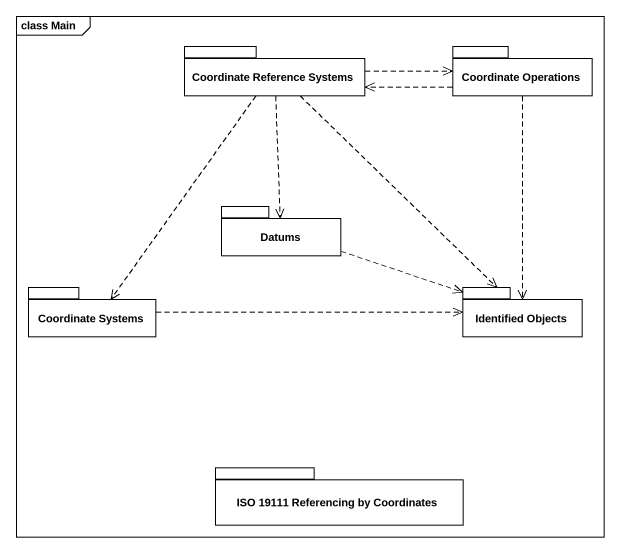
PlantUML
@startuml
mainframe class Main
package "Coordinate Reference Systems" as Coordinate_Reference_Systems {
}
package "Coordinate Operations" as Coordinate_Operations {
}
package Datums {
}
package "Coordinate Systems" as Coordinate_Systems {
}
package "Identified Objects" as Identified_Objects {
}
package "ISO 19111 Referencing by Coordinates" as ISO_19111_Referencing_by {
}
Coordinate_Reference_Systems .right.> Coordinate_Operations
Coordinate_Reference_Systems ..> Datums
Coordinate_Reference_Systems ..> Coordinate_Systems
Coordinate_Reference_Systems ..> Identified_Objects
Coordinate_Operations .left.> Coordinate_Reference_Systems
Coordinate_Operations ..> Identified_Objects
Datums .right.> Identified_Objects
Coordinate_Systems .right.> Identified_Objects
@enduml
